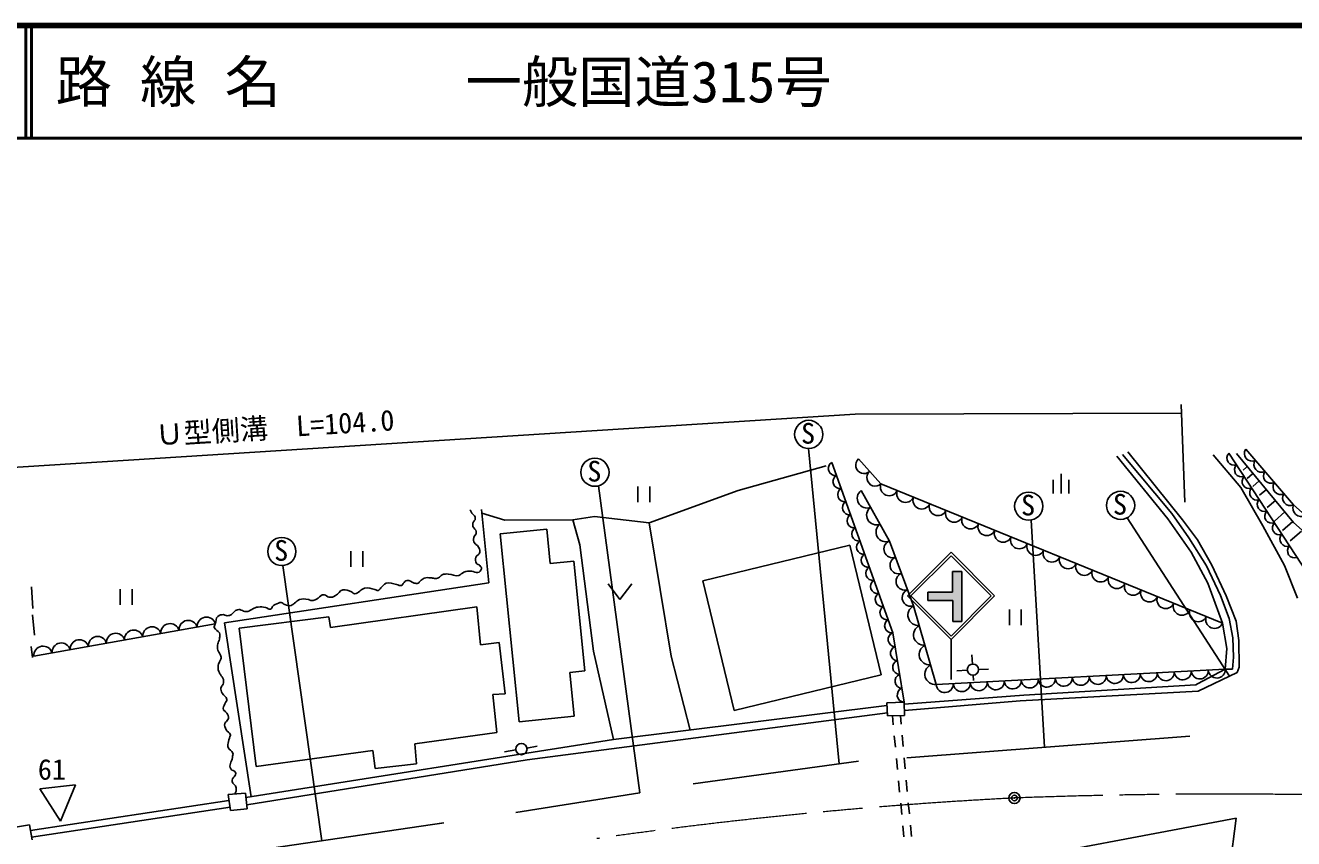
# Model space of a CAD drawing. Units: millimetres, scale not verified. Extents: x 40000 to 680000, y 20000 to 380000.
# Drawn here: x 177699 to 290187, y 307867 to 380000 of the extents above; entities that cross this region are included whole.
import ezdxf
from ezdxf.enums import TextEntityAlignment as Align

# ---------------------------------------------------------------- set-up
doc = ezdxf.new("R2010")
doc.units = ezdxf.units.MM
doc.header["$LTSCALE"] = 1000
doc.header["$PDMODE"] = 32
doc.header["$PDSIZE"] = 500
doc.linetypes.add('CHAIN', pattern=[18.5, 12, -1.5, 3.5, -1.5])
for name, color, linetype, lineweight in [('M-BGD', 7, 'Continuous', 25), ('M-BMK', 2, 'CHAIN', 13), ('M-BMK-SRVR', 3, 'Continuous', 25), ('M-STR-HTXT', 7, 'Continuous', 13), ('M-STR-STRC', 7, 'Continuous', 25), ('M-TTL', 2, 'Continuous', 140), ('M-TTL-LINE', 7, 'Continuous', 50)]:
    doc.layers.add(name, color=color, linetype=linetype, lineweight=lineweight)
doc.layers.add('M-TTL-TXT', color=7, linetype='Continuous')
doc.styles.add('ＭＳ ゴシック', font='')
doc.styles.get('ＭＳ ゴシック').set_extended_font_data('MS Gothic')

msp = doc.modelspace()

# ---------------------------------------------------------------- hatches: boundary and pattern name
at = {"layer": 'M-STR-STRC'}
msp.add_hatch(color=256, dxfattribs=at).paths.add_polyline_path([(260771, 327140), (260771, 331558), (259941, 331558), (259941, 329717), (257755, 329717), (257755, 328996), (259972, 328996), (259972, 327140)])

# ---------------------------------------------------------------- linework, layer by layer
at = {"layer": 'M-BGD'}
for p, q in [((174745, 340660), (251307, 345524)), ((251307, 345524), (280243, 345610)), ((280215, 346361), (280542, 337706)), ((249891, 314496), (247171, 342472)), ((280327, 336137), (275494, 342187)), ((290184, 335911), (285128, 342019)), ((240918, 338741), (248725, 340941)), ((279018, 336229), (274513, 341776)), ((275016, 341951), (279392, 336697)), ((283056, 341898), (285502, 339019)), ((269562, 338469), (269562, 340219)), ((285997, 340804), (285721, 340560)), ((286527, 340232), (286064, 339806)), ((286579, 340267), (286527, 340232)), ((232212, 311929), (228532, 339155)), ((232033, 339109), (232033, 337709)), ((233035, 335865), (240918, 338741)), ((233083, 337709), (233083, 339109)), ((268862, 338469), (268862, 339694)), ((270262, 338469), (270262, 339694)), ((285502, 339019), (287459, 335602)), ((287136, 339594), (286569, 339114)), ((287776, 338820), (287162, 338318)), ((288582, 337846), (287826, 337227)), ((218164, 337071), (218814, 330559)), ((218198, 336728), (220228, 336113)), ((226242, 336129), (228173, 336427)), ((228173, 336427), (233035, 335865)), ((279392, 336697), (280878, 334544)), ((289412, 336843), (288495, 336030)), ((219805, 334892), (223942, 335314)), ((220228, 336113), (226242, 336129)), ((223942, 335314), (224253, 332263)), ((226877, 333933), (226242, 336129)), ((233035, 335865), (234987, 324060)), ((268105, 315975), (266902, 336123)), ((284484, 322276), (275421, 336321)), ((281113, 333280), (279018, 336229)), ((281661, 334370), (280327, 336137)), ((287459, 335602), (289371, 332106)), ((290114, 335995), (289213, 335198)), ((294677, 331891), (290184, 335911)), ((219805, 334892), (221505, 318223)), ((280878, 334544), (282458, 332051)), ((282934, 332137), (281661, 334370)), ((290888, 335146), (289894, 334293)), ((206579, 333365), (206579, 331965)), ((207629, 331965), (207629, 333365)), ((228088, 324507), (226877, 333933)), ((237788, 330737), (250812, 333894)), ((250812, 333894), (253602, 322383)), ((282569, 330527), (281113, 333280)), ((200540, 332088), (203988, 307682)), ((226341, 332476), (224253, 332263)), ((226341, 332476), (227334, 322744)), ((282458, 332051), (283687, 329418)), ((284214, 329406), (282934, 332137)), ((289371, 332106), (290521, 329196)), ((237788, 330737), (240578, 319226)), ((178238, 330188), (178355, 328280)), ((186121, 329998), (186121, 328598)), ((187171, 328598), (187171, 329998)), ((218814, 330559), (195347, 327002)), ((229387, 330479), (230437, 329079)), ((230437, 329079), (231487, 330479)), ((283880, 326969), (282569, 330527)), ((283687, 329418), (284483, 327382)), ((285080, 327144), (284214, 329406)), ((178343, 327719), (178507, 325917)), ((196670, 326537), (204610, 327549)), ((204610, 327549), (204774, 326601)), ((204774, 326601), (217734, 328437)), ((217734, 328437), (218068, 325067)), ((264973, 328203), (264973, 326803)), ((266023, 326803), (266023, 328203)), ((284483, 327382), (284807, 325676)), ((194547, 326908), (178463, 324043)), ((195347, 327002), (197721, 311581)), ((198170, 314253), (196670, 326537)), ((284255, 324734), (283880, 326969)), ((285337, 325428), (285080, 327144)), ((218068, 325067), (219735, 325277)), ((219735, 325277), (220244, 320714)), ((284807, 325676), (284846, 323954)), ((285360, 323074), (285337, 325428)), ((178337, 323921), (178212, 324904)), ((229868, 316645), (228088, 324507)), ((234987, 324060), (236670, 317494)), ((261708, 323354), (261655, 324165)), ((284127, 322901), (284255, 324734)), ((262240, 322872), (263137, 322902)), ((281670, 321591), (284127, 322901)), ((284752, 322894), (284127, 322901)), ((284846, 323954), (284752, 322894)), ((285181, 322613), (285360, 323074)), ((227334, 322744), (225978, 322606)), ((225978, 322606), (226375, 318720)), ((240578, 319226), (253602, 322383)), ((261242, 322819), (260321, 322753)), ((261769, 322356), (261795, 321903)), ((281731, 320943), (285181, 322613)), ((220244, 320714), (219174, 320648)), ((219174, 320648), (219512, 317271)), ((255636, 319786), (266255, 320592)), ((281731, 320943), (265928, 320079)), ((281523, 321498), (266255, 320592)), ((281523, 321498), (281670, 321591)), ((229868, 316645), (254111, 319671)), ((254095, 319910), (255629, 319967)), ((254173, 318766), (254095, 319910)), ((255629, 319967), (255676, 318797)), ((265928, 320079), (255659, 319224)), ((221505, 318223), (226375, 318720)), ((222195, 314871), (254156, 319017)), ((255676, 318797), (254173, 318766)), ((254596, 318775), (254673, 317969)), ((255308, 318789), (255377, 318028)), ((219512, 317271), (212235, 316280)), ((197257, 311508), (229868, 316645)), ((212235, 316280), (212399, 314501)), ((254768, 316973), (254863, 315978)), ((255468, 317032), (255559, 316036)), ((255873, 315038), (280981, 316962)), ((208528, 315675), (198170, 314253)), ((208738, 314084), (208528, 315675)), ((221200, 315730), (220203, 315564)), ((222186, 315900), (223097, 316063)), ((254959, 314982), (255054, 313987)), ((255649, 315040), (255740, 314044)), ((197328, 310876), (222195, 314871)), ((212399, 314501), (208738, 314084)), ((236942, 312733), (251605, 314730)), ((255149, 312991), (255244, 311996)), ((255831, 313048), (255921, 312053)), ((178979, 312274), (182139, 312643)), ((180823, 309430), (178979, 312274)), ((182139, 312643), (180823, 309430)), ((195677, 311768), (197213, 311893)), ((195899, 310360), (195677, 311768)), ((197213, 311893), (197369, 310509)), ((221193, 310184), (232212, 311929)), ((178143, 308599), (195760, 311243)), ((178250, 307991), (195854, 310647)), ((197369, 310509), (195899, 310360)), ((255340, 311000), (255435, 310005)), ((256012, 311057), (256103, 310061)), ((285089, 309678), (261536, 305254)), ((285089, 309678), (282299, 288465)), ((176478, 308827), (178055, 309090)), ((178055, 309090), (178293, 307751)), ((189285, 305521), (214821, 309274)), ((214821, 309274), (214472, 309222)), ((255530, 309009), (255625, 308014)), ((256193, 309065), (256284, 308069))]:
    msp.add_line(p, q, dxfattribs=at)
for points in [[(284454, 342049), (292511, 329726), (294328, 325355), (294418, 323446)], [(285936, 342408), (290168, 337467), (295513, 332754), (297777, 331280)], [(249215, 341239), (254630, 326121), (255629, 319967)], [(251599, 341556), (253582, 339327), (283880, 326969)], [(251828, 338741), (254329, 334265), (256485, 328512), (258486, 321535), (284127, 322901)]]:
    msp.add_lwpolyline(points, dxfattribs=at)
for centre, radius in [((247176, 343722), 1250), ((228218, 340365), 1250), ((266691, 337355), 1250), ((274840, 337428), 1250), ((200444, 333335), 1250), ((261741, 322855), 500), ((221693, 315812), 500)]:
    msp.add_circle(centre, radius, dxfattribs=at)
for centre, radius, start, end in [((284896, 341604), 626, 134.81355, 291.54347), ((286490, 342027), 673, 145.49782, 295.66704), ((249547, 340702), 632, 121.72395, 277.69113), ((252092, 340996), 746, 131.35427, 311.96879), ((285567, 340577), 626, 134.81355, 291.54347), ((287337, 341039), 673, 145.49782, 295.66704), ((249963, 339539), 632, 121.72395, 277.69113), ((253083, 339881), 746, 131.35427, 311.96879), ((286239, 339551), 626, 134.81355, 291.54347), ((288183, 340051), 673, 145.49782, 295.66704), ((250380, 338376), 632, 121.72395, 277.69113), ((252343, 338050), 862, 126.65666, 291.73832), ((254315, 339060), 780, 159.98973, 335.63328), ((255758, 338471), 780, 159.98973, 335.63328), ((286910, 338524), 626, 134.81355, 291.54347), ((289030, 339062), 673, 145.49782, 295.66704), ((250796, 337213), 632, 121.72395, 277.69113), ((257200, 337883), 780, 159.98973, 335.63328), ((258643, 337295), 780, 159.98973, 335.63328), ((287582, 337497), 626, 134.81355, 291.54347), ((289876, 338074), 673, 145.49782, 295.66704), ((290873, 337189), 758, 158.48466, 298.70536), ((251213, 336050), 632, 121.72395, 277.69113), ((253176, 336558), 862, 126.65666, 291.73832), ((260086, 336706), 780, 159.98973, 335.63328), ((261529, 336118), 780, 159.98973, 335.63328), ((288253, 336470), 626, 134.81355, 291.54347), ((251630, 334887), 632, 121.72395, 277.69113), ((254010, 335066), 862, 126.65666, 291.73832), ((262971, 335529), 780, 159.98973, 335.63328), ((288924, 335443), 626, 134.81355, 291.54347), ((252046, 333724), 632, 121.72395, 277.69113), ((254616, 333552), 768, 111.89783, 289.18552), ((264414, 334941), 780, 159.98973, 335.63328), ((265857, 334352), 780, 159.98973, 335.63328), ((289596, 334416), 626, 134.81355, 291.54347), ((252463, 332561), 632, 121.72395, 277.69113), ((267300, 333764), 780, 159.98973, 335.63328), ((268742, 333175), 780, 159.98973, 335.63328), ((290267, 333389), 626, 134.81355, 291.54347), ((252879, 331399), 632, 121.72395, 277.69113), ((255155, 332114), 768, 111.89783, 289.18552), ((270185, 332587), 780, 159.98973, 335.63328), ((271628, 331999), 780, 159.98973, 335.63328), ((253296, 330236), 632, 121.72395, 277.69113), ((255694, 330676), 768, 111.89783, 289.18552), ((273071, 331410), 780, 159.98973, 335.63328), ((274513, 330822), 780, 159.98973, 335.63328), ((253712, 329073), 632, 121.72395, 277.69113), ((256233, 329238), 768, 111.89783, 289.18552), ((275956, 330233), 780, 159.98973, 335.63328), ((277399, 329645), 780, 159.98973, 335.63328), ((256902, 327688), 924, 116.84867, 275.15632), ((278842, 329056), 780, 159.98973, 335.63328), ((280284, 328468), 780, 159.98973, 335.63328), ((193755, 326696), 820, 14.98085, 185.21402), ((254129, 327910), 632, 121.72395, 277.69113), ((281727, 327880), 780, 159.98973, 335.63328), ((283170, 327291), 780, 159.98973, 335.63328), ((187321, 325550), 820, 14.98085, 185.21402), ((188930, 325836), 820, 14.98085, 185.21402), ((190538, 326123), 820, 14.98085, 185.21402), ((192146, 326409), 820, 14.98085, 185.21402), ((254545, 326747), 632, 121.72395, 277.69113), ((257403, 325943), 924, 116.84867, 275.15632), ((180888, 324404), 820, 14.98085, 185.21402), ((182496, 324691), 820, 14.98085, 185.21402), ((184105, 324977), 820, 14.98085, 185.21402), ((185713, 325264), 820, 14.98085, 185.21402), ((254867, 325528), 639, 111.76116, 266.68046), ((179280, 324118), 820, 14.98085, 185.21402), ((255067, 324297), 639, 111.76116, 266.68046), ((257903, 324199), 924, 116.84867, 275.15632), ((255266, 323066), 639, 111.76116, 266.68046), ((258403, 322455), 924, 116.84867, 275.15632), ((283373, 322866), 755, 183.44875, 2.65368), ((255466, 321836), 639, 111.76116, 266.68046), ((262257, 321741), 755, 183.44875, 2.65368), ((263765, 321821), 755, 183.44875, 2.65368), ((265273, 321902), 755, 183.44875, 2.65368), ((266782, 321982), 755, 183.44875, 2.65368), ((268290, 322062), 755, 183.44875, 2.65368), ((269798, 322143), 755, 183.44875, 2.65368), ((271306, 322223), 755, 183.44875, 2.65368), ((272815, 322304), 755, 183.44875, 2.65368), ((274323, 322384), 755, 183.44875, 2.65368), ((275831, 322464), 755, 183.44875, 2.65368), ((277340, 322545), 755, 183.44875, 2.65368), ((278848, 322625), 755, 183.44875, 2.65368), ((280356, 322706), 755, 183.44875, 2.65368), ((281865, 322786), 755, 183.44875, 2.65368), ((255666, 320605), 639, 111.76116, 266.68046), ((259240, 321580), 755, 183.44875, 2.65368), ((260748, 321660), 755, 183.44875, 2.65368)]:
    msp.add_arc(centre, radius, start, end, dxfattribs=at)
for points, knots in [([(195286, 327734), (195461, 327665), (195556, 327610), (195729, 327644), (195828, 327663), (195885, 327683), (195971, 327737), (196199, 327883), (196249, 328098), (196509, 328174), (196675, 328223), (196781, 328156), (196946, 328104), (197033, 328077), (197065, 328008), (197157, 328003), (197304, 327994), (197395, 327993), (197531, 328050), (197593, 328075), (197621, 328103), (197679, 328135), (197838, 328223), (197926, 328275), (198093, 328346), (198182, 328384), (198239, 328388), (198335, 328401), (198592, 328433), (198743, 328423), (198998, 328377), (199183, 328344), (199274, 328148), (199450, 328213), (199559, 328254), (199542, 328371), (199622, 328455), (199784, 328627), (199930, 328662), (200145, 328759), (200236, 328801), (200294, 328834), (200394, 328822), (200541, 328803), (200574, 328667), (200714, 328619), (200923, 328547), (201065, 328490), (201276, 328557), (201406, 328598), (201459, 328666), (201572, 328744), (201744, 328862), (201805, 328991), (202001, 329064), (202284, 329169), (202474, 329121), (202774, 329087), (202911, 329072), (202971, 328975), (203109, 328978), (203276, 328982), (203368, 329031), (203515, 329111), (203735, 329231), (203810, 329379), (204037, 329485), (204096, 329512), (204138, 329502), (204201, 329493), (204389, 329464), (204453, 329323), (204638, 329282), (204862, 329233), (205000, 329325), (205208, 329423), (205497, 329558), (205541, 329865), (205855, 329922), (206159, 329977), (206337, 329862), (206628, 329758), (206753, 329713), (206784, 329565), (206916, 329579), (207305, 329619), (207399, 330001), (207782, 330078), (208137, 330149), (208348, 330044), (208703, 329969), (208812, 329946), (208867, 329857), (208976, 329883), (209106, 329914), (209139, 330014), (209241, 330101), (209425, 330258), (209472, 330439), (209701, 330515), (210045, 330629), (210265, 330472), (210622, 330413), (210797, 330385), (210899, 330260), (211067, 330320), (211150, 330350), (211145, 330436), (211207, 330499), (211327, 330622), (211381, 330746), (211550, 330772), (211808, 330812), (211919, 330589), (212174, 330538), (212309, 330511), (212396, 330477), (212525, 330523), (212623, 330557), (212641, 330636), (212720, 330702), (212855, 330815), (212914, 330915), (213079, 330975), (213289, 331050), (213426, 331008), (213649, 330998), (213781, 330993), (213852, 330949), (213984, 330952), (214122, 330955), (214209, 330936), (214335, 330991), (214407, 331022), (214432, 331065), (214491, 331115), (214557, 331172), (214579, 331223), (214655, 331264), (214760, 331320), (214834, 331315), (214952, 331334), (215048, 331349), (215104, 331339), (215201, 331334), (215569, 331316), (215789, 331097), (216138, 331217), (216330, 331283), (216394, 331412), (216582, 331490), (216835, 331595), (217003, 331599), (217277, 331591), (217498, 331585), (217614, 331430), (217830, 331474), (218001, 331509), (218113, 331616), (218150, 331786), (218178, 331910), (218100, 331986), (218018, 332083), (217929, 332187), (217794, 332154), (217721, 332270), (217606, 332456), (217571, 332618), (217643, 332824), (217718, 333038), (217994, 333045), (218012, 333271), (218032, 333512), (217953, 333663), (217804, 333854), (217738, 333939), (217652, 333939), (217586, 334025), (217488, 334154), (217435, 334249), (217435, 334410), (217435, 334699), (217727, 334815), (217695, 335102), (217672, 335310), (217462, 335349), (217399, 335549), (217365, 335658), (217382, 335728), (217399, 335841), (217427, 336028), (217617, 336089), (217607, 336277), (217602, 336371), (217577, 336425), (217524, 336501), (217449, 336608), (217371, 336640), (217295, 336746), (217238, 336824), (217226, 336880), (217170, 336959), (217152, 336984), (217146, 336993), (217123, 337021)], [0, 0, 0, 0, 1, 1, 1, 2, 2, 2, 3, 3, 3, 4, 4, 4, 5, 5, 5, 6, 6, 6, 7, 7, 7, 8, 8, 8, 9, 9, 9, 10, 10, 10, 11, 11, 11, 12, 12, 12, 13, 13, 13, 14, 14, 14, 15, 15, 15, 16, 16, 16, 17, 17, 17, 18, 18, 18, 19, 19, 19, 20, 20, 20, 21, 21, 21, 22, 22, 22, 23, 23, 23, 24, 24, 24, 25, 25, 25, 26, 26, 26, 27, 27, 27, 28, 28, 28, 29, 29, 29, 30, 30, 30, 31, 31, 31, 32, 32, 32, 33, 33, 33, 34, 34, 34, 35, 35, 35, 36, 36, 36, 37, 37, 37, 38, 38, 38, 39, 39, 39, 40, 40, 40, 41, 41, 41, 42, 42, 42, 43, 43, 43, 44, 44, 44, 45, 45, 45, 46, 46, 46, 47, 47, 47, 48, 48, 48, 49, 49, 49, 50, 50, 50, 51, 51, 51, 52, 52, 52, 53, 53, 53, 54, 54, 54, 55, 55, 55, 56, 56, 56, 57, 57, 57, 58, 58, 58, 59, 59, 59, 60, 60, 60, 61, 61, 61, 62, 62, 62, 63, 63, 63, 64, 64, 64, 65, 65, 65, 66, 66, 66, 67, 67, 67, 68, 68, 68, 68]), ([(195286, 327734), (195086, 327731), (194941, 327710), (194776, 327584), (194555, 327414), (194630, 327174), (194547, 326908), (194507, 326780), (194388, 326699), (194449, 326580), (194568, 326349), (194782, 326331), (194922, 326112), (194969, 326038), (194947, 325976), (194948, 325888), (194949, 325715), (194919, 325619), (194875, 325451), (194831, 325284), (194754, 325202), (194735, 325030), (194716, 324854), (194727, 324748), (194776, 324577), (194822, 324422), (194916, 324365), (194974, 324213), (195023, 324085), (195070, 324012), (195068, 323875), (195066, 323792), (195017, 323755), (194984, 323678), (194913, 323505), (194833, 323420), (194802, 323236), (194768, 323028), (194781, 322899), (194849, 322700), (194889, 322584), (194939, 322530), (195000, 322424), (195101, 322250), (195213, 322177), (195265, 321982), (195307, 321827), (195281, 321725), (195234, 321571), (195191, 321432), (195071, 321392), (195047, 321249), (195015, 321059), (195083, 320944), (195167, 320770), (195283, 320528), (195522, 320478), (195572, 320214), (195603, 320049), (195441, 319984), (195390, 319824), (195327, 319625), (195179, 319494), (195265, 319304), (195309, 319208), (195394, 319200), (195463, 319122), (195604, 318961), (195663, 318844), (195718, 318638), (195739, 318557), (195705, 318506), (195671, 318430), (195601, 318275), (195449, 318254), (195395, 318092), (195324, 317876), (195417, 317728), (195510, 317520), (195602, 317313), (195820, 317301), (195895, 317088), (195915, 317029), (195860, 316997), (195843, 316937), (195774, 316701), (195703, 316574), (195681, 316329), (195669, 316183), (195613, 316086), (195676, 315954), (195786, 315724), (195987, 315685), (196097, 315455), (196165, 315315), (196078, 315214), (196061, 315060), (196017, 314662), (195691, 314378), (195914, 314046), (196027, 313877), (196247, 313923), (196335, 313740), (196480, 313440), (195980, 313273), (196031, 312944), (196072, 312684), (196374, 312644), (196406, 312382), (196433, 312156), (196371, 312017), (196265, 311815)], [0, 0, 0, 0, 1, 1, 1, 2, 2, 2, 3, 3, 3, 4, 4, 4, 5, 5, 5, 6, 6, 6, 7, 7, 7, 8, 8, 8, 9, 9, 9, 10, 10, 10, 11, 11, 11, 12, 12, 12, 13, 13, 13, 14, 14, 14, 15, 15, 15, 16, 16, 16, 17, 17, 17, 18, 18, 18, 19, 19, 19, 20, 20, 20, 21, 21, 21, 22, 22, 22, 23, 23, 23, 24, 24, 24, 25, 25, 25, 26, 26, 26, 27, 27, 27, 28, 28, 28, 29, 29, 29, 30, 30, 30, 31, 31, 31, 32, 32, 32, 33, 33, 33, 34, 34, 34, 35, 35, 35, 36, 36, 36, 37, 37, 37, 37])]:
    msp.add_open_spline(points, degree=3, knots=knots, dxfattribs=at)
at = {"layer": 'M-BMK'}
for centre, radius, start, end in [((284061, -193570), 505385, 80.73849, 92.11359), ((286556, -97762), 409778, 92.95625, 98.16042)]:
    msp.add_arc(centre, radius, start, end, dxfattribs=at)
at = {"layer": 'M-BMK-SRVR'}
msp.add_circle((265422, 311471), 500, dxfattribs=at)
msp.add_point((265422, 311471), dxfattribs=at)
at = {"layer": 'M-STR-STRC'}
for p, q in [((255940, 329400), (259801, 333261)), ((259801, 333261), (263662, 329400)), ((256237, 329400), (259801, 332964)), ((259801, 332964), (263365, 329400)), ((259941, 329717), (259941, 331558)), ((259941, 331558), (260771, 331558)), ((260771, 331558), (260771, 327140)), ((257755, 329717), (257755, 328996)), ((257755, 329717), (259941, 329717)), ((259801, 325539), (255940, 329400)), ((259801, 325836), (256237, 329400)), ((259972, 328996), (257755, 328996)), ((263662, 329400), (259801, 325539)), ((263365, 329400), (259801, 325836)), ((259972, 327140), (259972, 328996)), ((260771, 327140), (259972, 327140)), ((259801, 325539), (259801, 321983))]:
    msp.add_line(p, q, dxfattribs=at)
at = {"layer": 'M-TTL'}
msp.add_line((680000, 380000), (40000, 380000), dxfattribs=at)
at = {"layer": 'M-TTL-LINE'}
for p, q in [((177750, 380000), (177750, 370000)), ((178250, 380000), (178250, 370000)), ((40000, 370000), (680000, 370000))]:
    msp.add_line(p, q, dxfattribs=at)

# ---------------------------------------------------------------- texts
at = {"layer": 'M-BGD', "style": 'ＭＳ ゴシック'}
for s, p in [('S', (246497, 342348)), ('S', (227540, 338991)), ('S', (266012, 335981)), ('S', (274161, 336055)), ('S', (199765, 331961)), ('61', (178806, 312541))]:
    msp.add_text(s, height=1833, dxfattribs=at).set_placement(p, align=Align.BOTTOM_LEFT)
at = {"layer": 'M-STR-HTXT', "style": 'ＭＳ ゴシック'}
msp.add_text('Ｕ型側溝\u3000L=104.0', height=1833, rotation=3.635, dxfattribs=at).set_placement((189328, 342200), align=Align.BOTTOM_LEFT)
at = {"layer": 'M-TTL-TXT', "style": 'ＭＳ ゴシック'}
for s, p in [('路 線 名', (180380, 375000)), ('一般国道315号', (216734, 375000))]:
    msp.add_text(s, height=3666, dxfattribs=at).set_placement(p, align=Align.MIDDLE_LEFT)

doc.saveas('drawing.dxf')
